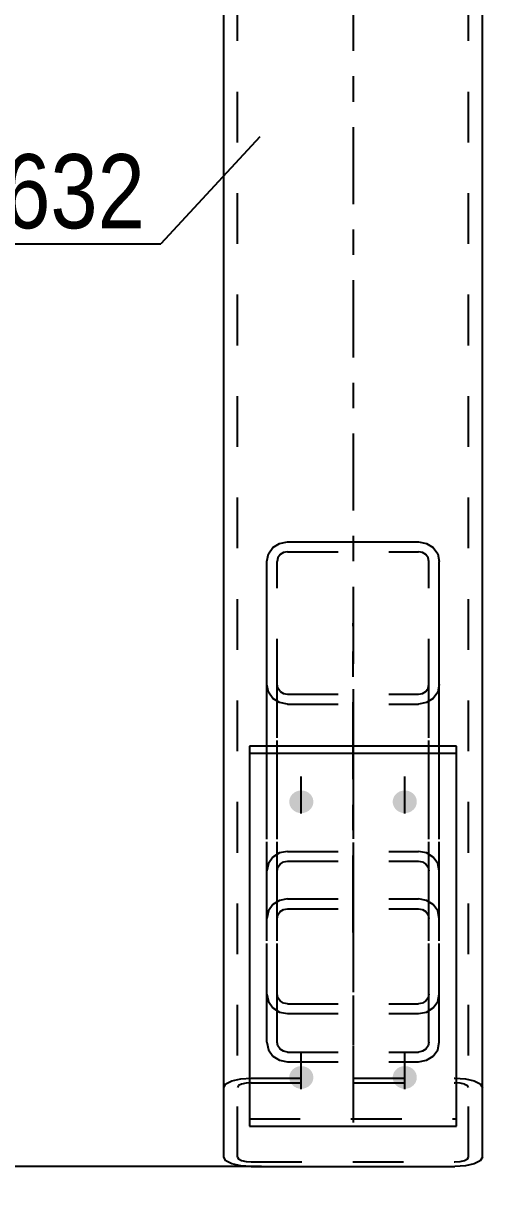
# Model space of a CAD drawing. Header units: millimetres. Extents: x 0 to 841, y 0 to 594.
# Drawn here: x 50.4 to 68.14, y 460.48 to 506.13 of the extents above; entities that cross this region are included whole.
import ezdxf

# ---------------------------------------------------------------- set-up
doc = ezdxf.new("R2010")
doc.units = ezdxf.units.MM
doc.linetypes.add('DXK_LINE_DOT2', pattern=[3.9198, 1.9599, -1.9599])
doc.linetypes.add('DXK_LINE_DOT3', pattern=[5.9187, 2.979, -0.9799, 0.9799, -0.9799])
doc.styles.add('Arial', font='ARIAL.TTF', dxfattribs={"height": 0.2})
doc.styles.add('Arial Narrow', font='ARIALN.TTF', dxfattribs={"height": 0.2})

# ---------------------------------------------------------------- blocks, each defined once
blk = doc.blocks.new('Part-318884472-4460 - 4361')
at = {"color": 7, "linetype": 'DXK_LINE_DOT2'}
for p, q in [((59.806, 466.781), (59.806, 482.193)), ((60.206, 466.781), (60.206, 482.193)), ((66.073, 466.781), (66.073, 482.193)), ((66.473, 466.781), (66.473, 482.193)), ((60.041, 472.098), (59.867, 471.853)), ((60.3, 472.261), (60.041, 472.098)), ((60.606, 472.319), (60.3, 472.261)), ((60.606, 472.319), (65.673, 472.319)), ((65.979, 472.261), (65.673, 472.319)), ((66.239, 472.098), (65.979, 472.261)), ((66.412, 471.853), (66.239, 472.098)), ((59.867, 471.853), (59.806, 471.564)), ((60.206, 471.564), (60.237, 471.708)), ((60.237, 471.708), (60.323, 471.831)), ((60.323, 471.831), (60.453, 471.912)), ((60.453, 471.912), (60.606, 471.941)), ((60.606, 471.941), (65.673, 471.941)), ((65.673, 471.941), (65.826, 471.912)), ((65.826, 471.912), (65.956, 471.831)), ((65.956, 471.831), (66.042, 471.708)), ((66.042, 471.708), (66.073, 471.564)), ((66.473, 471.564), (66.412, 471.853)), ((59.806, 466.781), (59.867, 466.492)), ((60.237, 466.637), (60.206, 466.781)), ((60.323, 466.514), (60.237, 466.637)), ((66.042, 466.637), (65.956, 466.514)), ((66.073, 466.781), (66.042, 466.637)), ((66.412, 466.492), (66.473, 466.781)), ((59.867, 466.492), (60.041, 466.247)), ((60.041, 466.247), (60.3, 466.084)), ((60.453, 466.432), (60.323, 466.514)), ((60.606, 466.404), (60.453, 466.432)), ((60.606, 466.404), (65.673, 466.404)), ((65.826, 466.432), (65.673, 466.404)), ((65.956, 466.514), (65.826, 466.432)), ((65.979, 466.084), (66.239, 466.247)), ((66.239, 466.247), (66.412, 466.492)), ((60.3, 466.084), (60.606, 466.026)), ((60.606, 466.026), (65.673, 466.026)), ((65.673, 466.026), (65.979, 466.084))]:
    blk.add_line(p, q, dxfattribs=at)
at = {"color": 7, "linetype": 'DXK_LINE_DOT3'}
blk.add_line((63.14, 479.575), (63.14, 466.652), dxfattribs=at)
blk = doc.blocks.new('Bolt-318884472-4406 - 4361')
at = {"linetype": 'Continuous'}
for points in [[(61.14, 476.509), (61.237, 476.499), (61.329, 476.471), (61.414, 476.425), (61.486, 476.364), (61.544, 476.29), (61.583, 476.206), (61.604, 476.116), (61.604, 476.025), (61.583, 475.935), (61.544, 475.851), (61.486, 475.777), (61.414, 475.716), (61.329, 475.67), (61.237, 475.642), (61.14, 475.632), (61.043, 475.642), (60.95, 475.67), (60.865, 475.716), (60.793, 475.777), (60.735, 475.851), (60.696, 475.935), (60.675, 476.025), (60.675, 476.116), (60.696, 476.206), (60.735, 476.29), (60.793, 476.364), (60.865, 476.425), (60.95, 476.471), (61.043, 476.499)], [(65.14, 476.509), (65.237, 476.499), (65.329, 476.471), (65.414, 476.425), (65.486, 476.364), (65.544, 476.29), (65.583, 476.206), (65.604, 476.116), (65.604, 476.025), (65.583, 475.935), (65.544, 475.851), (65.486, 475.777), (65.414, 475.716), (65.329, 475.67), (65.237, 475.642), (65.14, 475.632), (65.043, 475.642), (64.95, 475.67), (64.865, 475.716), (64.793, 475.777), (64.735, 475.851), (64.696, 475.935), (64.675, 476.025), (64.675, 476.116), (64.696, 476.206), (64.735, 476.29), (64.793, 476.364), (64.865, 476.425), (64.95, 476.471), (65.043, 476.499)], [(61.14, 465.86), (61.237, 465.851), (61.329, 465.823), (61.414, 465.777), (61.486, 465.715), (61.544, 465.641), (61.583, 465.557), (61.604, 465.468), (61.604, 465.376), (61.583, 465.286), (61.544, 465.203), (61.486, 465.129), (61.414, 465.067), (61.329, 465.021), (61.237, 464.993), (61.14, 464.983), (61.043, 464.993), (60.95, 465.021), (60.865, 465.067), (60.793, 465.129), (60.735, 465.203), (60.696, 465.286), (60.675, 465.376), (60.675, 465.468), (60.696, 465.557), (60.735, 465.641), (60.793, 465.715), (60.865, 465.777), (60.95, 465.823), (61.043, 465.851)], [(65.14, 465.86), (65.237, 465.851), (65.329, 465.823), (65.414, 465.777), (65.486, 465.715), (65.544, 465.641), (65.583, 465.557), (65.604, 465.468), (65.604, 465.376), (65.583, 465.286), (65.544, 465.203), (65.486, 465.129), (65.414, 465.067), (65.329, 465.021), (65.237, 464.993), (65.14, 464.983), (65.043, 464.993), (64.95, 465.021), (64.865, 465.067), (64.793, 465.129), (64.735, 465.203), (64.696, 465.286), (64.675, 465.376), (64.675, 465.468), (64.696, 465.557), (64.735, 465.641), (64.793, 465.715), (64.865, 465.777), (64.95, 465.823), (65.043, 465.851)]]:
    blk.add_hatch(color=1, dxfattribs=at).paths.add_polyline_path(points)
at = {"color": 1, "linetype": 'Continuous'}
for p, q in [((61.14, 475.614), (61.14, 477.052)), ((65.14, 475.614), (65.14, 477.052)), ((61.14, 464.966), (61.14, 466.403)), ((65.14, 464.966), (65.14, 466.403))]:
    blk.add_line(p, q, dxfattribs=at)
blk = doc.blocks.new('Part-318884472-4419 - 4361')
at = {"color": 2, "linetype": 'Continuous'}
for p, q in [((67.14, 478.224), (59.14, 478.224)), ((59.14, 478.224), (59.14, 463.543)), ((67.14, 463.543), (67.14, 478.224)), ((59.14, 477.95), (67.14, 477.95)), ((59.14, 463.543), (67.14, 463.543))]:
    blk.add_line(p, q, dxfattribs=at)
at = {"color": 7, "linetype": 'DXK_LINE_DOT3'}
blk.add_line((63.14, 478.087), (63.14, 463.68), dxfattribs=at)
at = {"color": 7, "linetype": 'DXK_LINE_DOT2'}
blk.add_line((59.14, 463.817), (67.14, 463.817), dxfattribs=at)
blk = doc.blocks.new('Part-318884472-4424 - 4361')
at = {"color": 2, "linetype": 'Continuous'}
for p, q in [((58.14, 462.345), (58.14, 513.974)), ((59.805, 513.974), (58.14, 513.974)), ((66.072, 513.974), (60.205, 513.974)), ((68.14, 513.974), (66.472, 513.974)), ((68.14, 462.345), (68.14, 513.974)), ((58.221, 462.205), (58.14, 462.345)), ((58.452, 462.087), (58.221, 462.205)), ((58.798, 462.008), (58.452, 462.087)), ((59.206, 461.98), (58.798, 462.008)), ((67.481, 462.008), (67.073, 461.98)), ((67.827, 462.087), (67.481, 462.008)), ((68.058, 462.205), (67.827, 462.087)), ((68.14, 462.345), (68.058, 462.205)), ((59.206, 461.98), (67.073, 461.98))]:
    blk.add_line(p, q, dxfattribs=at)
at = {"color": 7, "linetype": 'DXK_LINE_DOT2'}
for p, q in [((58.673, 462.345), (58.673, 513.974)), ((60.205, 513.974), (59.805, 513.974)), ((66.472, 513.974), (66.072, 513.974)), ((67.606, 462.345), (67.606, 513.974)), ((58.221, 465.175), (58.452, 465.293)), ((58.452, 465.293), (58.798, 465.372)), ((58.798, 465.372), (59.206, 465.4)), ((59.002, 465.204), (58.829, 465.164)), ((59.206, 465.218), (59.002, 465.204)), ((59.206, 465.4), (67.073, 465.4)), ((59.206, 465.218), (67.073, 465.218)), ((67.073, 465.4), (67.481, 465.372)), ((67.277, 465.204), (67.073, 465.218)), ((67.45, 465.164), (67.277, 465.204)), ((67.481, 465.372), (67.827, 465.293)), ((67.827, 465.293), (68.058, 465.175)), ((58.14, 465.035), (58.221, 465.175)), ((58.713, 465.105), (58.673, 465.035)), ((58.829, 465.164), (58.713, 465.105)), ((67.45, 465.164), (67.481, 465.148)), ((67.481, 465.148), (67.566, 465.105)), ((67.606, 465.035), (67.566, 465.105)), ((68.058, 465.175), (68.14, 465.035)), ((58.673, 462.345), (58.713, 462.275)), ((58.713, 462.275), (58.829, 462.216)), ((58.829, 462.216), (59.002, 462.176)), ((59.002, 462.176), (59.206, 462.162)), ((59.206, 462.162), (67.073, 462.162)), ((67.073, 462.162), (67.277, 462.176)), ((67.277, 462.176), (67.45, 462.216)), ((67.45, 462.216), (67.566, 462.275)), ((67.566, 462.275), (67.606, 462.345))]:
    blk.add_line(p, q, dxfattribs=at)
at = {"color": 7, "linetype": 'DXK_LINE_DOT3'}
blk.add_line((63.14, 513.974), (63.14, 463.69), dxfattribs=at)
blk = doc.blocks.new('Part-318884472-4463 - 4361')
at = {"color": 2, "linetype": 'Continuous'}
for p, q in [((59.867, 485.644), (60.041, 485.888)), ((60.041, 485.888), (60.3, 486.051)), ((60.3, 486.051), (60.606, 486.108)), ((60.606, 486.108), (65.673, 486.108)), ((65.673, 486.108), (65.979, 486.051)), ((65.979, 486.051), (66.239, 485.888)), ((66.239, 485.888), (66.412, 485.644)), ((59.806, 485.357), (59.867, 485.644)), ((59.806, 478.224), (59.806, 485.357)), ((66.412, 485.644), (66.473, 485.357)), ((66.473, 478.224), (66.473, 485.357))]:
    blk.add_line(p, q, dxfattribs=at)
at = {"color": 7, "linetype": 'DXK_LINE_DOT2'}
for p, q in [((60.237, 485.5), (60.206, 485.357)), ((60.206, 468.641), (60.206, 485.357)), ((60.323, 485.622), (60.237, 485.5)), ((60.453, 485.704), (60.323, 485.622)), ((60.606, 485.732), (60.453, 485.704)), ((60.606, 485.732), (65.673, 485.732)), ((65.826, 485.704), (65.673, 485.732)), ((65.956, 485.622), (65.826, 485.704)), ((66.042, 485.5), (65.956, 485.622)), ((66.073, 485.357), (66.042, 485.5)), ((66.073, 468.641), (66.073, 485.357)), ((59.867, 480.31), (59.806, 480.597)), ((60.041, 480.066), (59.867, 480.31)), ((60.237, 480.454), (60.206, 480.597)), ((60.3, 480.365), (60.237, 480.454)), ((60.323, 480.332), (60.3, 480.365)), ((60.323, 480.332), (60.453, 480.25)), ((65.826, 480.25), (65.956, 480.332)), ((65.956, 480.332), (65.979, 480.365)), ((65.979, 480.365), (66.042, 480.454)), ((66.042, 480.454), (66.073, 480.597)), ((66.412, 480.31), (66.239, 480.066)), ((66.473, 480.597), (66.412, 480.31)), ((60.3, 479.903), (60.041, 480.066)), ((60.606, 479.846), (60.3, 479.903)), ((60.453, 480.25), (60.606, 480.222)), ((60.606, 480.222), (65.673, 480.222)), ((60.606, 479.846), (65.673, 479.846)), ((65.673, 480.222), (65.826, 480.25)), ((65.979, 479.903), (65.673, 479.846)), ((66.239, 480.066), (65.979, 479.903)), ((59.806, 468.641), (59.806, 478.224)), ((66.473, 468.641), (66.473, 478.224)), ((60.041, 473.931), (59.867, 473.687)), ((60.3, 474.094), (60.041, 473.931)), ((60.606, 474.151), (60.3, 474.094)), ((60.606, 474.151), (65.673, 474.151)), ((65.979, 474.094), (65.673, 474.151)), ((66.239, 473.931), (65.979, 474.094)), ((66.412, 473.687), (66.239, 473.931)), ((59.867, 473.687), (59.806, 473.4)), ((60.206, 473.4), (60.237, 473.543)), ((60.237, 473.543), (60.323, 473.665)), ((60.323, 473.665), (60.453, 473.747)), ((60.453, 473.747), (60.606, 473.775)), ((60.606, 473.775), (65.673, 473.775)), ((65.673, 473.775), (65.826, 473.747)), ((65.826, 473.747), (65.956, 473.665)), ((65.956, 473.665), (66.042, 473.543)), ((66.042, 473.543), (66.073, 473.4)), ((66.473, 473.4), (66.412, 473.687)), ((59.806, 468.641), (59.867, 468.353)), ((60.237, 468.497), (60.206, 468.641)), ((60.323, 468.375), (60.237, 468.497)), ((66.042, 468.497), (65.956, 468.375)), ((66.073, 468.641), (66.042, 468.497)), ((66.412, 468.353), (66.473, 468.641)), ((59.867, 468.353), (60.041, 468.109)), ((60.041, 468.109), (60.3, 467.946)), ((60.3, 467.946), (60.606, 467.889)), ((60.453, 468.293), (60.323, 468.375)), ((60.606, 468.265), (60.453, 468.293)), ((60.606, 468.265), (65.673, 468.265)), ((65.826, 468.293), (65.673, 468.265)), ((65.673, 467.889), (65.979, 467.946)), ((65.956, 468.375), (65.826, 468.293)), ((65.979, 467.946), (66.239, 468.109)), ((66.239, 468.109), (66.412, 468.353)), ((60.606, 467.889), (65.673, 467.889))]:
    blk.add_line(p, q, dxfattribs=at)
at = {"color": 7, "linetype": 'DXK_LINE_DOT3'}
blk.add_line((63.14, 471.02), (63.14, 482.977), dxfattribs=at)
blk = doc.blocks.new('StraightDimension-318884472-9889 - 4361')
at = {"color": 7, "linetype": 'Continuous'}
for p, q in [((34.073, 519.141), (32.873, 522.141)), ((56.306, 520.641), (30.623, 520.641)), ((33.473, 461.98), (33.473, 520.641)), ((32.873, 463.48), (34.073, 460.48)), ((59.602, 461.98), (30.623, 461.98))]:
    blk.add_line(p, q, dxfattribs=at)
at = {"color": 0}
blk.add_wipeout([(32.723, 495.246), (28.523, 495.246), (28.523, 487.375), (32.723, 487.375)], dxfattribs=at)
at = {"color": 3, "style": 'Arial'}
blk.add_text('880', height=2.8652, rotation=90.0002, dxfattribs=at).set_placement((32.123, 487.975))
blk = doc.blocks.new('Mark-318884472-4420 - 4361')
at = {"color": 30, "linetype": 'Continuous'}
for p in [(59.535, 501.762), (44.646, 497.626)]:
    blk.add_line(p, (55.711, 497.626), dxfattribs=at)
at = {"color": 0}
blk.add_wipeout([(55.111, 498.226), (55.111, 501.226), (45.246, 501.226), (45.246, 498.226)], dxfattribs=at)
blk.add_wipeout([(55.111, 498.226), (55.111, 501.226), (45.246, 501.226), (45.246, 498.226)], dxfattribs=at)
at = {"color": 3, "style": 'Arial Narrow'}
blk.add_text('TC632', height=2.8633, dxfattribs=at).set_placement((45.246, 498.226))

msp = doc.modelspace()

# ---------------------------------------------------------------- block references
for name in ['Part-318884472-4424 - 4361', 'Part-318884472-4463 - 4361', 'Part-318884472-4460 - 4361', 'Part-318884472-4419 - 4361', 'Bolt-318884472-4406 - 4361']:
    msp.add_blockref(name, (0, 0))

# ---------------------------------------------------------------- next in the draw order: block references
msp.add_blockref('StraightDimension-318884472-9889 - 4361', (0, 0))

# ---------------------------------------------------------------- next in the draw order: block references
msp.add_blockref('Mark-318884472-4420 - 4361', (0, 0))

doc.saveas('drawing.dxf')
